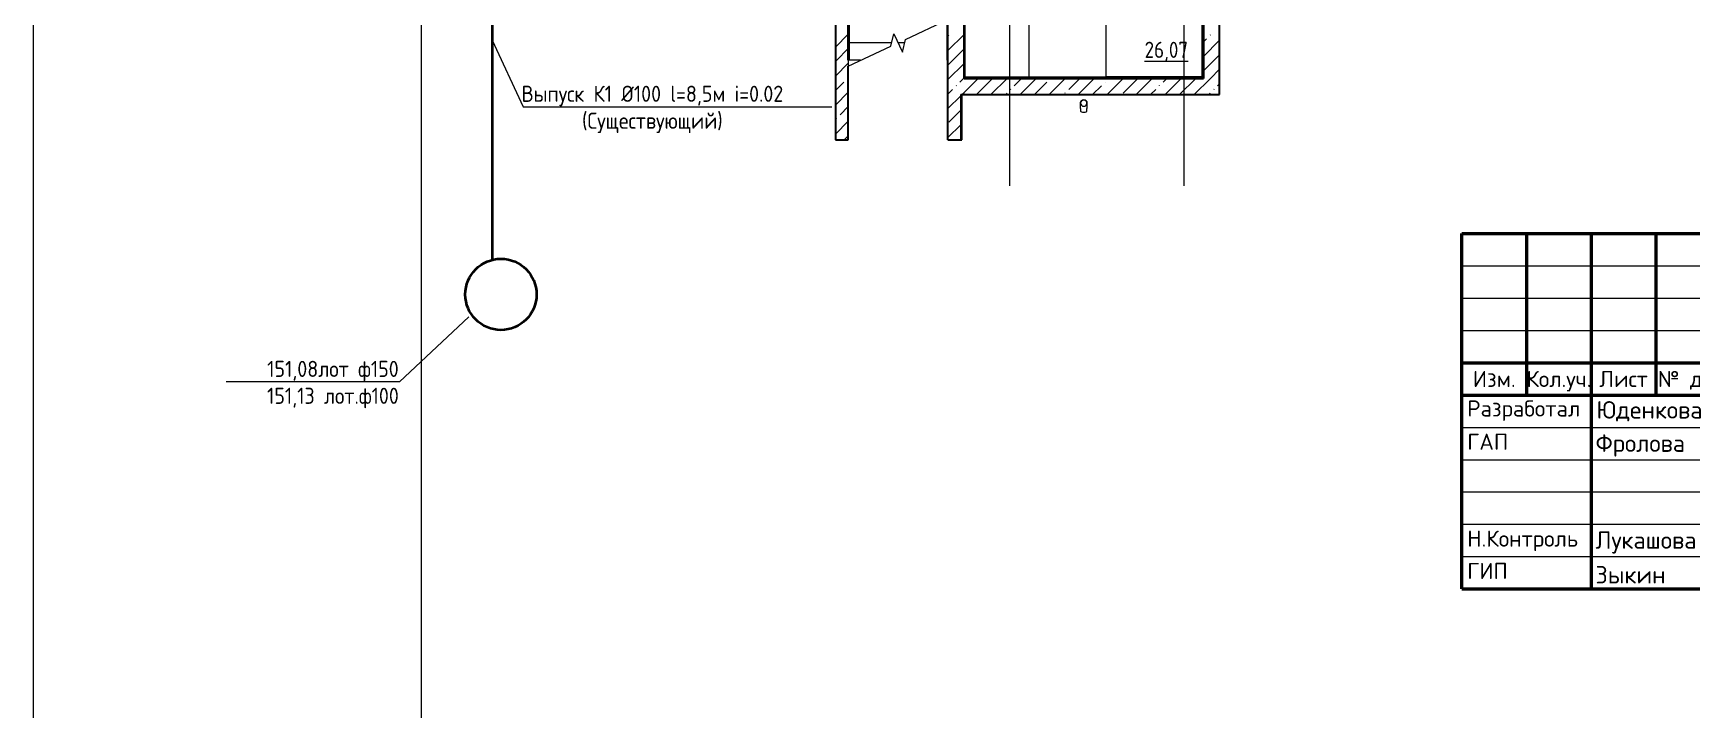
# Model space of a CAD drawing. Header units: millimetres. Extents: x -215207 to 92095, y -30385 to 123050.
# Drawn here: x -158655 to -132999, y 92898 to 103375 of the extents above; entities that cross this region are included whole.
import ezdxf
from ezdxf import colors
from ezdxf.entities.mleader import LeaderData, LeaderLine
from ezdxf.enums import TextEntityAlignment as Align
from ezdxf.math import Vec2, Vec3

# ---------------------------------------------------------------- set-up
doc = ezdxf.new("R2010")
doc.units = ezdxf.units.MM
doc.linetypes.add('ADSK_Линия сетки', pattern=[25, 20, -2.5, 0, -2.5])
doc.layers.add('_Стадия Р', color=230, linetype='Continuous')
for name, color, linetype, lineweight in [('АР_Подписи', 8, 'Continuous', 15), ('ВК_текст ВК', 250, 'Continuous', 20), ('КАНАЛИЗАЦИЯ', 24, 'Continuous', 40), ('Лестницы', 7, 'Continuous', 9), ('Марки помещений', 7, 'Continuous', 20), ('Обобщенные модели', 7, 'Continuous', 20), ('Ограждение', 7, 'Continuous', 9), ('Оси', 7, 'Continuous', 9), ('ОФ_подписи', 8, 'Continuous', 13), ('ОФ_рамка', 7, 'Continuous', 50), ('Перекрытие', 7, 'Continuous', 20), ('Стены наружные', 7, 'Continuous', 20), ('Стены штриховка', 7, 'Continuous', 9)]:
    doc.layers.add(name, color=color, linetype=linetype, lineweight=lineweight)
doc.layers.add('подпись', color=7, linetype='Continuous', lineweight=9, true_color=0x003f7f)
doc.styles.add('GOST Common_3', font='GOST_Common.ttf', dxfattribs={"width": 0.9, "height": 2.5})
doc.styles.add('Isoc_mine', font='isocpeur.ttf')
doc.styles.add('PDF ISOCPEUR', font='isocpeur.ttf')
pattern_1 = [(0, (26336, -26760.27), (0, 600), []), (90, (26336, -26760.27), (-600, 4e-14), [])]

# ---------------------------------------------------------------- blocks, each defined once
blk = doc.blocks.new('П_Зыкин')
at = {"layer": 'ОФ_подписи', "color": 152, "ltscale": 100, "true_color": 0x0061c2, "transparency": 33554687}
for p, q in [((142, 249), (62, -174)), ((102, 37), (218, 37)), ((258, 249), (178, -174))]:
    blk.add_line(p, q, dxfattribs=at)
blk.add_lwpolyline([(-462, 273), (-74, 273), (-446, -30)], dxfattribs=at)
for centre, radius, start, end in [((-271, -94), 186, 314.2393, 159.9348), ((345, -1372), 1523, 88.8758, 117.8788), ((1109, -252), 1204, 158.7593, 174.231), ((-1024, 224), 1068, 337.8144, 2.8859), ((-849, 72), 852, 342.8308, 7.4815), ((-9, 182), 4.48, 8.9691, 155.6551), ((-643, 22), 732, 344.4555, 20.462), ((-318, -169), 151, 108.7568, 173.4251), ((-287, -115), 185, 191.5358, 322.3512)]:
    blk.add_arc(centre, radius, start, end, dxfattribs=at)
blk = doc.blocks.new('П_Лукашова')
at = {"layer": 'ОФ_подписи', "color": 152, "true_color": 0x0061c2}
for p, q in [((221, 339), (-221, -339)), ((286, 371), (-156, -307)), ((283, 370), (218, 338))]:
    blk.add_line(p, q, dxfattribs=at)
for points in [[(366, 415), (236, 213), (85, -37), (-50, -300)], [(221, 301), (344, 360), (434, 401), (475, 416), (464, 395), (420, 336), (342, 232), (310, 203), (337, 221), (420, 283), (490, 322), (558, 352), (576, 358), (491, 240), (403, 113), (374, 49), (360, 20)], [(-221, -339), (-276, -344), (-368, -289), (-446, -221), (-505, -166), (-522, -116), (-412, -16), (-295, 56), (-173, 120), (-49, 179), (33, 216), (87, 237), (52, 221), (11, 167), (-59, 51), (-126, -52), (-177, -132), (-256, -231), (-409, -409)], [(360, 20), (294, -18), (203, -65), (91, -124), (-73, -248)], [(530, 102), (646, 199), (748, 254)]]:
    blk.add_spline(points, degree=3, dxfattribs=at)
blk = doc.blocks.new('Подпись_Юденкова')
at = {"layer": 'подпись', "lineweight": 9, "ltscale": 100}
for points in [[(22993, 30356), (23239, 30949), (23303, 31029), (23256, 30758), (23256, 30596), (23353, 30630), (24104, 31053), (24011, 30925), (23747, 30346), (23503, 29561), (23376, 29349), (23019, 29183), (22973, 29244), (23133, 29540), (23399, 29749), (23841, 30112), (24051, 30232), (24263, 30313), (24263, 30200), (24226, 29934), (24216, 29561), (24741, 30013), (25049, 30593), (25025, 30811), (24730, 30853), (24320, 30538), (24111, 30083), (24067, 29668)], [(25332, 29860), (25517, 30062), (25517, 30305), (25382, 30310), (25071, 30041), (24991, 29788), (24980, 29566), (25397, 29843), (25608, 30110), (25373, 29700), (25302, 29477), (25074, 28616), (24772, 28132), (24621, 28191), (24558, 28346), (24843, 28916), (25563, 29497), (26206, 30012), (26340, 30153), (26340, 30270), (26222, 30270), (25983, 29943), (26051, 29602), (26285, 29804), (26401, 29915), (26760, 30195), (26685, 30085), (26575, 29585), (26539, 29824), (26678, 29859), (27018, 29990), (27226, 30232), (27007, 29903), (27007, 29564)], [(27460, 30381), (27291, 29499), (27401, 29740), (27861, 30203), (27780, 30161), (27595, 30006), (27490, 29723), (27540, 29563), (27873, 29759), (28093, 29948), (28236, 30064), (28166, 30026), (28112, 29952), (28123, 29526), (28364, 29646), (28544, 29879), (28503, 30152), (28308, 30142), (28118, 30044)], [(28786, 30010), (29343, 30407), (29580, 30557), (29831, 30882), (29689, 30926), (29343, 30732), (29284, 30653), (29124, 30141), (28984, 29597), (29221, 29994), (29583, 30086), (29583, 29985), (29549, 29745), (29578, 29550), (29888, 29755), (30123, 29925), (30390, 30178), (30357, 30278), (30249, 30277), (30172, 30171), (30238, 29769), (30461, 29621), (31023, 29671), (31728, 29856)]]:
    blk.add_spline(points, degree=3, dxfattribs=at)
blk = doc.blocks.new('Штамп Живописная')
at = {"layer": 'АР_Подписи', "color": 152, "true_color": 0x0061c2}
for points in [[(-12068, 4947), (-12410, 4740), (-12284, 4398), (-12214, 4472), (-12126, 5129), (-12559, 5218), (-12515, 4975), (-12168, 5014)], [(-12480, 5207), (-12537, 4744), (-12480, 4994), (-12437, 5170), (-12406, 5209), (-12403, 5119), (-12449, 4767), (-12352, 5141), (-12315, 5224), (-12301, 5141), (-12324, 4994), (-12441, 4496)]]:
    blk.add_spline(points, degree=3, dxfattribs=at)
at = {"layer": 'ОФ_рамка', "ltscale": 100, "transparency": 33554636}
for p, q in [((-17120, 8249), (1380, 8249)), ((-17120, 2749), (-17120, 8249)), ((-16120, 8249), (-16120, 5749)), ((-15120, 8249), (-15120, 2749)), ((-14120, 8249), (-14120, 5749)), ((-13120, 8249), (-13120, 2749)), ((-11620, 8249), (-11620, 2749)), ((-10620, 2749), (-10620, 8248)), ((1380, 2749), (1380, 8249)), ((-10620, 7249), (1380, 7249)), ((-17120, 6249), (-10620, 6249)), ((-17120, 5749), (1380, 5749)), ((-2120, 5749), (-2120, 4249)), ((-620, 5749), (-620, 4249)), ((-3620, 5249), (1380, 5249)), ((-10620, 4249), (1380, 4249)), ((-17120, 2749), (1380, 2749))]:
    blk.add_line(p, q, dxfattribs=at)
at = {"layer": 'ОФ_рамка', "lineweight": 15, "ltscale": 100, "transparency": 33554636}
for p, q in [((-17120, 7749), (-10620, 7749)), ((-17120, 7249), (-10620, 7249)), ((-17120, 6749), (-10620, 6749)), ((-17120, 5249), (-10620, 5249)), ((-17120, 4749), (-10620, 4749)), ((-17120, 4249), (-10620, 4249)), ((-17120, 3749), (-10620, 3749)), ((-17120, 3249), (-10620, 3249))]:
    blk.add_line(p, q, dxfattribs=at)
at = {"layer": 'ОФ_рамка', "ltscale": 100, "transparency": 33554636}
blk.add_lwpolyline([(-3620, 5749), (-3620, 2749)], dxfattribs=at)
at = {"color": 150, "xscale": 0.1556073717997905, "yscale": 0.1556073717997905, "zscale": 0.1556073717997905}
blk.add_blockref('Подпись_Юденкова', (-16598, 838), dxfattribs=at)
at = {"layer": 'ОФ_рамка', "transparency": 33554636}
for name, p, xscale, yscale, zscale in [('П_Лукашова', (-12515, 3517), 1.000890068666615, 1.000890068666615, 1.000890068666615), ('П_Зыкин', (-12383, 3018), 0.7551483182031096, 0.7551483182031096, 0.7551483182031096)]:
    blk.add_blockref(name, p, dxfattribs=dict(at, xscale=xscale, yscale=yscale, zscale=zscale))
at = {"layer": '_Стадия Р', "color": 1, "lineweight": 15, "ltscale": 100, "transparency": 33554636, "insert": (-4620, 7749), "char_height": 275, "width": 12000, "attachment_point": 5, "style": 'PDF ISOCPEUR'}
blk.add_mtext('{\\C0;708/П-24-АНО-ТХ1.2}', dxfattribs=at)
at = {"layer": '_Стадия Р', "color": 7, "linetype": 'Continuous', "transparency": 33554687, "insert": (-2870, 4749), "char_height": 250, "width": 1500, "attachment_point": 5, "style": 'PDF ISOCPEUR'}
blk.add_mtext('П', dxfattribs=at)
at = {"layer": 'ОФ_рамка', "color": 7, "linetype": 'Continuous', "transparency": 33554687, "style": 'PDF ISOCPEUR'}
for s, p in [('Изм.', (-16620, 5999)), ('Кол.уч.', (-15620, 5999)), ('Лист', (-14620, 5999)), (' № док.', (-13620, 5999)), ('Подп.', (-12370, 5999)), ('Дата', (-11120, 5999)), ('Стадия', (-2870, 5499)), ('Лист', (-1370, 5499)), ('Листов', (380, 5499))]:
    blk.add_text(s, height=250, dxfattribs=at).set_placement(p, align=Align.MIDDLE_CENTER)
at = {"layer": 'ОФ_рамка', "color": 7, "transparency": 33554687, "style": 'PDF ISOCPEUR'}
for s, p in [('Разработал', (-17038, 5417)), ('ГАП', (-17038, 4902)), ('Н.Контроль', (-17038, 3402)), ('ГИП', (-17038, 2902))]:
    blk.add_text(s, height=250, dxfattribs=at).set_placement(p)
at = {"layer": 'ОФ_рамка', "lineweight": 15, "ltscale": 100, "transparency": 33554636, "char_height": 270, "width": 9013.53, "attachment_point": 5, "style": 'PDF ISOCPEUR'}
for s, insert in [('Капитальный ремонт общеобразовательного\\Pучреждения (ГБОУ Школа № 1210) по адресу: \\Pг. Москва, ул. Живописная, д. 32', (-4620, 6473)), ('Пищеблок', (-7120, 4973))]:
    blk.add_mtext(s, dxfattribs=dict(at, insert=insert))
at = {"layer": 'ОФ_рамка', "color": 7, "linetype": 'Continuous', "transparency": 33554687, "char_height": 270, "style": 'PDF ISOCPEUR'}
for s, insert, width, attachment_point in [('Юденкова', (-15040, 5499), 2000, 4), ('12.24', (-11120, 5499), 1000, 5), ('Фролова', (-15054, 4968), 2000, 4), ('12.24', (-11120, 4999), 1000, 5), ('Лукашова', (-15054, 3468), 2000, 4), ('12.24', (-11120, 3499), 1000, 5), ('Зыкин', (-15054, 2968), 2000, 4), ('12.24', (-11120, 2999), 1000, 5)]:
    blk.add_mtext(s, dxfattribs=dict(at, insert=insert, width=width, attachment_point=attachment_point))
at = {"layer": 'ОФ_рамка', "color": 7, "transparency": 33554687, "attachment_point": 5, "style": 'PDF ISOCPEUR'}
for s, insert, char_height, width in [('комплексное проектирование промышленных и гражданских объектов', (-718, 3918), 100, 3141.16), ('ООО "АРТИС"', (-751, 3407), 270, 3189.42)]:
    blk.add_mtext(s, dxfattribs=dict(at, insert=insert, char_height=char_height, width=width))
blk = doc.blocks.new('_None')
blk = doc.blocks.new('Подвал 21082025 планы')
at = {"layer": 'Ограждение'}
h = blk.add_hatch(dxfattribs=at)
h.set_pattern_fill('FP_21', color=256, style=0, pattern_type=2)
h.set_pattern_definition(pattern_1)
h.paths.add_polyline_path([(53885, -15687), (53885, -13585), (53875, -13575), (53875, -15677)])
h = blk.add_hatch(dxfattribs=at)
h.set_pattern_fill('FP_34', color=256, style=0, pattern_type=2)
h.set_pattern_definition(pattern_1)
h.paths.add_polyline_path([(53525, -15687), (53885, -15687), (53875, -15677), (52398, -15677), (52398, -15687)])
at = {"layer": 'Лестницы'}
for p, q in [((49291, -15097), (49948, -14791)), ((49064, -15203), (49112, -15008)), ((49112, -15008), (49244, -15292)), ((49244, -15292), (49291, -15097)), ((48408, -15509), (49064, -15203)), ((49077, -15150), (48423, -15150)), ((49077, -15150), (48423, -15150)), ((49278, -15150), (49178, -15150)), ((49278, -15150), (49178, -15150)), ((48408, -15420), (48408, -15509)), ((48599, -15420), (48408, -15420)), ((48599, -15420), (48408, -15420))]:
    blk.add_line(p, q, dxfattribs=at)
at = {"layer": 'Обобщенные модели'}
for p, q in [((52000, -16168), (52000, -16209)), ((52100, -16209), (52100, -16168))]:
    blk.add_line(p, q, dxfattribs=at)
at = {"layer": 'Обобщенные модели', "flags": 128}
for points in [[(52000, -16082), (52000, -16080), (52000, -16078), (52000, -16076), (52001, -16074), (52001, -16072), (52001, -16070), (52002, -16068), (52003, -16066), (52003, -16064), (52004, -16063), (52005, -16061), (52006, -16059), (52007, -16057), (52008, -16055), (52009, -16054), (52010, -16052), (52011, -16051), (52012, -16049), (52014, -16048), (52015, -16046), (52017, -16045), (52018, -16043), (52020, -16042), (52021, -16041), (52023, -16040), (52025, -16039), (52026, -16038), (52028, -16037), (52030, -16036), (52032, -16035), (52034, -16035), (52036, -16034), (52038, -16034), (52040, -16033), (52042, -16033), (52043, -16032), (52045, -16032), (52047, -16032), (52049, -16032), (52050, -16032)], [(52000, -16168), (52000, -16164), (52000, -16159), (52000, -16154), (52000, -16150), (52000, -16146), (52000, -16141), (52000, -16137), (52000, -16133), (52000, -16129), (52000, -16125), (52000, -16121), (52000, -16118), (52000, -16114), (52000, -16111), (52000, -16108), (52000, -16105), (52000, -16102), (52000, -16100), (52000, -16097), (52000, -16095), (52000, -16093), (52000, -16091), (52000, -16089), (52000, -16087), (52000, -16086), (52000, -16085), (52000, -16084), (52000, -16083), (52000, -16083), (52000, -16082), (52000, -16082), (52000, -16082)], [(52050, -16032), (52052, -16032), (52054, -16032), (52056, -16032), (52058, -16033), (52060, -16033), (52062, -16033), (52064, -16034), (52066, -16035), (52068, -16035), (52069, -16036), (52071, -16037), (52073, -16038), (52075, -16039), (52077, -16040), (52078, -16041), (52080, -16042), (52081, -16043), (52083, -16044), (52084, -16046), (52086, -16047), (52087, -16049), (52089, -16050), (52090, -16052), (52091, -16053), (52092, -16055), (52093, -16057), (52094, -16058), (52095, -16060), (52096, -16062), (52097, -16064), (52097, -16066), (52098, -16068), (52098, -16070), (52099, -16072), (52099, -16074), (52100, -16075), (52100, -16077), (52100, -16079), (52100, -16081), (52100, -16082)], [(52100, -16082), (52100, -16082), (52100, -16082), (52100, -16083), (52100, -16084), (52100, -16084), (52100, -16086), (52100, -16087), (52100, -16088), (52100, -16090), (52100, -16092), (52100, -16094), (52100, -16096), (52100, -16099), (52100, -16101), (52100, -16104), (52100, -16107), (52100, -16110), (52100, -16113), (52100, -16116), (52100, -16120), (52100, -16124), (52100, -16127), (52100, -16131), (52100, -16135), (52100, -16139), (52100, -16144), (52100, -16148), (52100, -16153), (52100, -16157), (52100, -16162), (52100, -16166), (52100, -16168)]]:
    blk.add_lwpolyline(points, dxfattribs=at)
at = {"layer": 'Обобщенные модели'}
for start, end in [(90, 270), (270, 90)]:
    blk.add_arc((52050, -16082), 50, start, end, dxfattribs=at)
for start_param, end_param in [(3.141593, 4.712389), (4.712389, 6.283185)]:
    blk.add_ellipse((52050, -16209), major_axis=(50, 0), ratio=0.309017, start_param=start_param, end_param=end_param, dxfattribs=at)
at = {"layer": 'Ограждение'}
for p, q in [((53875, -13575), (53875, -15677)), ((53875, -15677), (52398, -15677)), ((53885, -15687), (53875, -15677)), ((53875, -15677), (53885, -15687))]:
    blk.add_line(p, q, dxfattribs=at)
at = {"layer": 'Оси', "linetype": 'ADSK_Линия сетки'}
for p, q in [((35800, 2146), (35800, -54430)), ((41800, 2146), (41800, -54430)), ((50900, 2146), (50900, -17366)), ((53600, 2146), (53600, -17366))]:
    blk.add_line(p, q, dxfattribs=at)
at = {"layer": 'Перекрытие', "color": 49, "true_color": 0x464646}
for p, q in [((51198, -14700), (51198, -15687)), ((52398, -15687), (52398, -14700))]:
    blk.add_line(p, q, dxfattribs=at)
at = {"layer": 'Стены наружные', "lineweight": 30}
for p, q in [((50198, -12100), (50198, -15702)), ((50200, -15702), (50200, -12100)), ((50213, -15687), (50213, -12115)), ((48408, -15420), (48408, -13530)), ((48423, -15420), (48423, -13515)), ((53885, -13585), (53885, -15687)), ((48208, -13730), (48208, -16651)), ((53900, -13600), (53900, -15702)), ((54150, -15952), (54150, -13850)), ((49935, -14313), (49935, -15420)), ((49950, -16651), (49950, -14313)), ((48408, -16651), (48408, -15509)), ((49935, -15420), (49950, -15420)), ((50198, -15702), (53900, -15702)), ((53885, -15687), (50213, -15687)), ((50150, -15952), (54150, -15952)), ((50150, -15952), (50150, -16651)), ((50165, -15967), (50150, -15967)), ((50165, -16651), (50165, -15967)), ((48208, -16651), (48408, -16651)), ((49950, -16651), (50165, -16651))]:
    blk.add_line(p, q, dxfattribs=at)
at = {"layer": 'Стены наружные', "linetype": 'Continuous', "lineweight": 9}
for p, q in [((48208, -15216), (48408, -15016)), ((48413, -15056), (48423, -15046)), ((49935, -15105), (49945, -15095)), ((49950, -15270), (50200, -15020)), ((49950, -15045), (49965, -15030)), ((53900, -15136), (53950, -15086)), ((53900, -15361), (54150, -15111)), ((54006, -15030), (54009, -15027)), ((48225, -15423), (48408, -15240)), ((48408, -15178), (48413, -15178)), ((48413, -15306), (48412, -15304)), ((48413, -15213), (48423, -15203)), ((49950, -15494), (50190, -15254)), ((50198, -15202), (50213, -15187)), ((53885, -15333), (53900, -15318)), ((53900, -15585), (54150, -15335)), ((48208, -15665), (48408, -15465)), ((49935, -15419), (49945, -15409)), ((49950, -15719), (50200, -15469)), ((50198, -15626), (50213, -15611)), ((54008, -15702), (54150, -15560)), ((48208, -15889), (48338, -15759)), ((48394, -15703), (48396, -15701)), ((49950, -15943), (50021, -15872)), ((50078, -15816), (50080, -15813)), ((50134, -15759), (50200, -15693)), ((50200, -15918), (50416, -15702)), ((50390, -15952), (50639, -15703)), ((50546, -15702), (50561, -15687)), ((50615, -15952), (50865, -15702)), ((50919, -15872), (50922, -15869)), ((50971, -15702), (50986, -15687)), ((50976, -15816), (51089, -15702)), ((51064, -15952), (51314, -15702)), ((51288, -15952), (51481, -15759)), ((51395, -15702), (51410, -15687)), ((51513, -15952), (51763, -15702)), ((51537, -15703), (51538, -15702)), ((51817, -15872), (51987, -15702)), ((51819, -15702), (51834, -15687)), ((51962, -15952), (52212, -15702)), ((52186, -15952), (52323, -15816)), ((52243, -15702), (52258, -15687)), ((52379, -15759), (52381, -15757)), ((52411, -15952), (52661, -15702)), ((52435, -15703), (52436, -15702)), ((52659, -15928), (52885, -15702)), ((52668, -15702), (52683, -15687)), ((52860, -15952), (53110, -15702)), ((53084, -15952), (53164, -15872)), ((53092, -15702), (53107, -15687)), ((53221, -15816), (53223, -15813)), ((53277, -15759), (53334, -15702)), ((53309, -15952), (53559, -15702)), ((53516, -15702), (53531, -15687)), ((53533, -15952), (53782, -15703)), ((53758, -15952), (54008, -15702)), ((54063, -15872), (54065, -15869)), ((54119, -15816), (54150, -15784)), ((48208, -16114), (48408, -15914)), ((48281, -16265), (48408, -16138)), ((49950, -16168), (50150, -15968)), ((50155, -16088), (50150, -16080)), ((50155, -16142), (50165, -16132)), ((50166, -15952), (50200, -15918)), ((50839, -15952), (50863, -15928)), ((51761, -15928), (51764, -15925)), ((53982, -15952), (54006, -15928)), ((48208, -16563), (48408, -16363)), ((48225, -16321), (48228, -16318)), ((49950, -16617), (50150, -16417)), ((49965, -16377), (50150, -16192)), ((50155, -16299), (50165, -16289)), ((48344, -16651), (48394, -16601)), ((50155, -16614), (50165, -16604))]:
    blk.add_line(p, q, dxfattribs=at)
at = {"layer": 'Стены штриховка'}
for p, q in [((48413, -13525), (48413, -15420)), ((49945, -14313), (49945, -15420)), ((50155, -15967), (50155, -16651))]:
    blk.add_line(p, q, dxfattribs=at)
at = {"layer": 'Марки помещений', "style": 'GOST Common_3', "width": 0.9}
blk.add_text('%%U26,07', height=250, dxfattribs=at).set_placement((52991, -15383))

msp = doc.modelspace()

# ---------------------------------------------------------------- linework, layer by layer
at = {"layer": 'КАНАЛИЗАЦИЯ'}
for p, q in [((-151554.7, 107405.2), (-151554.7, 101048.2)), ((-151554.7, 101048.2), (-151554.7, 99864.1))]:
    msp.add_line(p, q, dxfattribs=at)
msp.add_ellipse((-151419.4, 99329.7), major_axis=(0, -551.3), ratio=1, dxfattribs=at)

# ---------------------------------------------------------------- block references
msp.add_blockref('Подвал 21082025 планы', (-194454.7, 118374.7))
at = {"layer": 'ОФ_рамка', "linetype": 'ByBlock'}
msp.add_blockref('Штамп Живописная', (-119434.8, 92021.7), dxfattribs=at)

# ---------------------------------------------------------------- leaders
at = {"layer": 'ВК_текст ВК'}
ml = msp.add_multileader_mtext('Standard', dxfattribs=at)
ml.set_content('{\\W0.9;Выпуск К1 %%C100 l=8,5м i=0.02\\P(Существующий)}', color=256, style='Isoc_mine')
ml.set_leader_properties(color=256, linetype='ByLayer', lineweight=-1)
ml.set_arrow_properties(name='NONE')
ml.build(insert=Vec2(0, 0))
ml.multileader.update_dxf_attribs({"has_dogleg": 0, "text_left_attachment_type": 6, "text_right_attachment_type": 6, "dogleg_length": 0, "arrow_head_size": 30})
ctx = ml.context
ctx.base_point, ctx.char_height, ctx.arrow_head_size, ctx.landing_gap_size, ctx.plane_origin = Vec3(-151073.3, 102236.2), 250, 30, 10, Vec3(-103632.5, 85279.7)
ctx.left_attachment, ctx.right_attachment, ctx.text_align_type = 6, 6, 1
notes = []
notes.append((ctx, [(1, (1, 1, 0), (-151073.3, 102236.2), (1, 0), 0, [(1, [(-151555.2, 103266.3)], 0, [])])]))
ctx.mtext.insert, ctx.mtext.defined_height, ctx.mtext.alignment, ctx.mtext.flow_direction = Vec3(-149077.6, 102561.2), 1681.9, 2, 5
ml = msp.add_multileader_mtext('Standard', dxfattribs=at)
ml.set_content('{\\W0.9;151,08лот ф150\\P151,13 лот.ф100}', color=256, style='Isoc_mine')
ml.set_leader_properties(color=256, linetype='ByLayer', lineweight=-1)
ml.set_arrow_properties(name='NONE')
ml.build(insert=Vec2(0, 0))
ml.multileader.update_dxf_attribs({"has_dogleg": 0, "text_left_attachment_type": 6, "text_right_attachment_type": 6, "dogleg_length": 0, "arrow_head_size": 30})
ctx = ml.context
ctx.base_point, ctx.char_height, ctx.arrow_head_size, ctx.landing_gap_size, ctx.plane_origin = Vec3(-155046.2, 97976.5), 250, 30, 10, Vec3(-103992.6, 81477.6)
ctx.left_attachment, ctx.right_attachment, ctx.text_align_type = 6, 6, 1
notes.append((ctx, [(0, (1, 1, 0), (-152990, 97976.5), (-1, 0), 0, [(1, [(-151915.4, 98982)], 0, [])])]))
ctx.mtext.insert, ctx.mtext.width, ctx.mtext.alignment, ctx.mtext.flow_direction = Vec3(-154018.1, 98301.5), 4377.598, 2, 5
for ctx, leaders in notes:
    for number, flags, end, landing, length, lines in leaders:
        leader = LeaderData()
        leader.index, (leader.has_last_leader_line, leader.has_dogleg_vector, leader.attachment_direction) = number, flags
        leader.last_leader_point, leader.dogleg_vector, leader.dogleg_length = Vec3(end), Vec3(landing), length
        for number, points, colour, breaks in lines:
            line = LeaderLine()
            line.index, line.vertices, line.color, line.breaks = number, Vec3.list(points), colors.encode_raw_color(colour), breaks
            leader.lines.append(line)
        ctx.leaders.append(leader)

doc.saveas('drawing.dxf')
